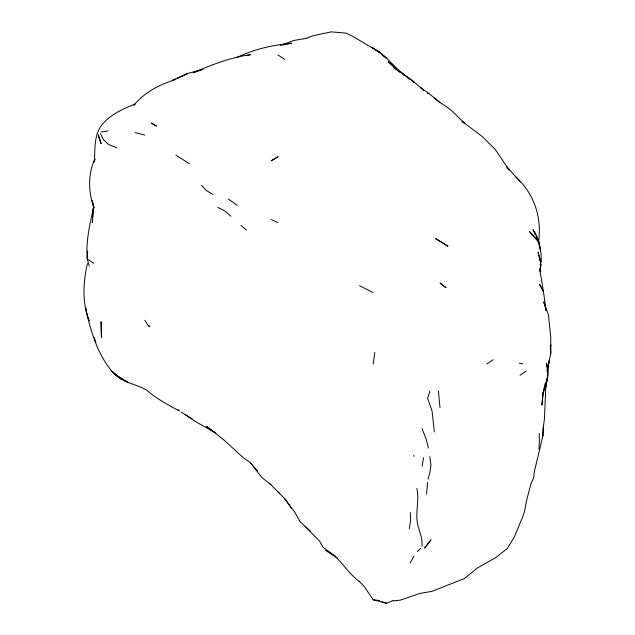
<?xml version="1.0" encoding="UTF-8"?>
<svg xmlns="http://www.w3.org/2000/svg" width="635" height="635" viewBox="0 0 635 635"><rect width="100%" height="100%" fill="white"/><g stroke="black" fill="none" stroke-linecap="round" stroke-linejoin="round"><path stroke-width="0.95" d="M544.822 306.372L543.782 301.903L548.426 314.928L550.728 337.169L550.886 352.782L546.989 371.435M542.504 397.82L541.933 405.082L543.211 393.525L546.036 382.413L544.385 419.37L543.211 427.895L542.949 435.618L534.162 472.408L533.773 477.441L530.971 483.679L526.637 500.317L524.542 511.381L522.803 516.549L514.39 536.948L507.246 548.529L495.594 557.681L477.496 567.96L464.233 578.675L431.816 591.383L419.695 593.471L400.36 600.123L393.557 600.893M542.909 435.943L543.211 427.895M87.654 251.063L87.249 258.913L93.655 263.303M538.424 242.586C542.147 218.019 534.472 194.04 516.001 177.109L506.428 166.378L509.199 170.053L495.141 149.328L481.989 136.35L462.026 121.317L464.495 123.261L452.295 111.236L447.977 107.752L441.174 103.314L427.569 92.48L420.767 87.82L423.997 90.321M540.091 271.724L540.734 261.533L538.091 252.151L539.877 260.255M542.592 396.843L542.885 392.311M538.893 448.985L539.425 441.436L539.163 433.427M87.455 263.485C83.121 282.154 81.939 302.665 89.162 320.889L88.186 317.262M426.537 494.078L427.569 482.306M548.37 363.815L548.711 361.894L547.83 375.595L545.632 387.239L546.036 382.413L544.076 389.136M373.15 364.133L374.848 352.314M409.329 528.764L410.647 520.152L410.289 512.501M422.172 466.368L423.529 457.732M540.179 264.708L540.734 261.533M548.029 365.736L547.688 367.657L549.235 360.696L547.108 369.88M545.124 388.763L546.235 382.532L545.195 388.017M540.306 269.137L541.218 264.112M93.639 206.827C89.972 223.941 85.669 241.268 87.249 258.913L87.455 258.826M545.632 387.239L547.83 375.595M543.211 393.525L545.267 383.024M544.774 385.477L544.266 388.025C548.299 380.238 548.275 371.523 546.568 363.133L546.711 366.974M428.053 479.242L429.943 472.48L430.951 465.201L429.792 456.684M95.012 159.488L94.25 162.076C95.433 149.582 93.488 135.811 101.743 125.103C110.157 114.483 122.865 108.998 135.064 104.069L133.914 105.204C144.677 92.075 160.028 84.336 175.879 79.438M429.816 391.263L427.569 398.201L432.038 410.853L434.372 431.919M94.909 158.988C87.622 174.371 88.4 192.334 93.98 208.137L92.281 200.62M410.099 563.134L413.964 556.117M417.314 551.585L420.767 548.251M520.049 375.261L526.24 370.983M486.839 363.942L493.141 359.727M277.892 156.909L271.113 160.79L278.162 156.781M177.586 78.47L187.666 73.398L203.089 69.342L193.072 72.803C211.534 64.929 230.465 57.269 250.515 54.697L246.682 55.499M182.618 75.986L187.666 73.398L172.275 80.224M334.931 556.014C343.432 564.324 349.822 574.548 359.545 581.644L359.148 581.311L364.085 586.303L373.15 599.75L386.755 603.25L393.557 600.361M306.745 38.171L312.96 35.774L331.279 31.861L345.94 33.099L352.742 36.306L379.952 52.602L386.755 58.444L399.534 71.001L413.964 82.098M280.456 45.49L293.902 40.481L306.522 38.298M237.101 57.499C254.198 49.046 272.653 45.101 291.521 43.251L284.147 44.744M101.06 132.056L107.855 130.937M373.15 599.75L379.706 600.567M519.279 363.172L522.803 363.791M135.072 132.636L144.772 135.033M382.072 601.932L386.755 603.25M116.872 147.788L108.775 144.613L103.576 139.756L100.409 133.731M271.113 219.464L277.916 222.607M86.725 311.825L85.503 307.292C90.551 331.224 97.838 356.037 114.665 374.491C123.603 382.77 136.096 384.167 146.447 389.922C156.012 398.478 167.465 404.439 178.618 410.623M359.545 285.71L373.15 292.608M217.773 207.359L225.028 211.018L230.878 216.17M175.879 155.202L189.484 163.735M337.439 558.149L325.533 550.355M212.947 194.429L206.248 190.444L201.573 185.293M121.46 379.436L111.506 370.824L116.84 375.595L122.555 379.103M124.182 380.103L128.262 382.611L116.84 375.595M185.285 414.623L191.786 418.727M277.916 54.943L284.718 59.372M237.101 205.327L228.267 198.945M250.706 462.851L243.903 458.287L223.758 439.841M407.162 77.518L409.432 79.129M412.456 81.272L413.964 82.344L411.321 79.899L412.671 81.312M402.63 74.271L404.892 75.89M211.439 429.919L206.177 426.125L223.552 439.658M212.939 430.998L215.948 433.165L196.286 422.029L181.173 412.028M271.113 484.807L261.81 477.52L250.873 463.352L257.508 471.241L255.206 468.511M335.272 556.212L323.024 547.179L319.627 541.282L304.99 526.169L310.539 531.368M178.149 409.67L179.657 410.845M277.916 491.903L279.432 493.165M394.922 67.945L400.36 72.652M240.967 225.385L246.388 230.108M434.372 98.012L439.801 102.735M393.557 66.77L388.374 61.738L398.899 71.366L393.557 67.27L411.432 79.843L423.958 90.408M427.569 93.353L428.061 93.797M284.559 498.507L269.827 483.632M304.53 525.748L299.799 521.311L294.926 512.342L284.678 498.626L291.521 508.397M149.034 325.596L149.916 326.517L148.677 326.231L144.74 320.215M515.66 176.752L520.398 181.88M535.329 234.966L532.987 229.584C537.345 235.791 539.813 243.276 540.433 250.801M422.005 428.625L426.077 438.833L428.45 448.048M538.456 242.141L536.21 235.585L536.408 236.18M94.258 337.566L95.885 342.455M87.455 259.826L89.218 265.874M539.631 268.748C541.949 282.559 544.33 296.291 545.925 310.174M92.861 203.248L93.861 207.748M413.758 455.279L413.964 456.303M539.401 257.302L539.909 260.191M539.694 247.785L538.766 241.959L529.606 231.648L538.766 241.959L541.171 253.929L541.203 261.803M416.822 488.466C419.219 498.872 416.115 509.373 416.981 519.978C417.6 529.066 423.196 537.083 421.918 546.394M438.444 390.985L439.96 407.567M550.188 345.535L550.775 353.735M545.965 310.15L545.862 308.554L545.957 310.467M539.44 258.262L539.512 260.183M550.902 344.916L550.934 345.964M101.068 321.866L101.465 337.344L101.068 321.866M92.75 214.963L92.345 222.583L93.329 208.518L92.75 214.963M430.919 539.869L424.68 547.989L430.919 539.869M284.718 44.386L283.019 44.863L284.718 44.386M156.329 126L151.36 123.126L156.329 126M442.444 242.586L435.65 238.665L447.977 246.277L442.444 242.586M378.674 51.618L372.142 47.546L379.952 52.602L378.674 51.618L386.755 58.444L378.674 51.618M445.976 287.679L440.182 283.17L445.976 287.679M541.472 287.528L539.567 284.424L543.211 291.02L541.472 287.528M101.06 143.558L98.266 134.969L101.06 143.558"/></g></svg>
